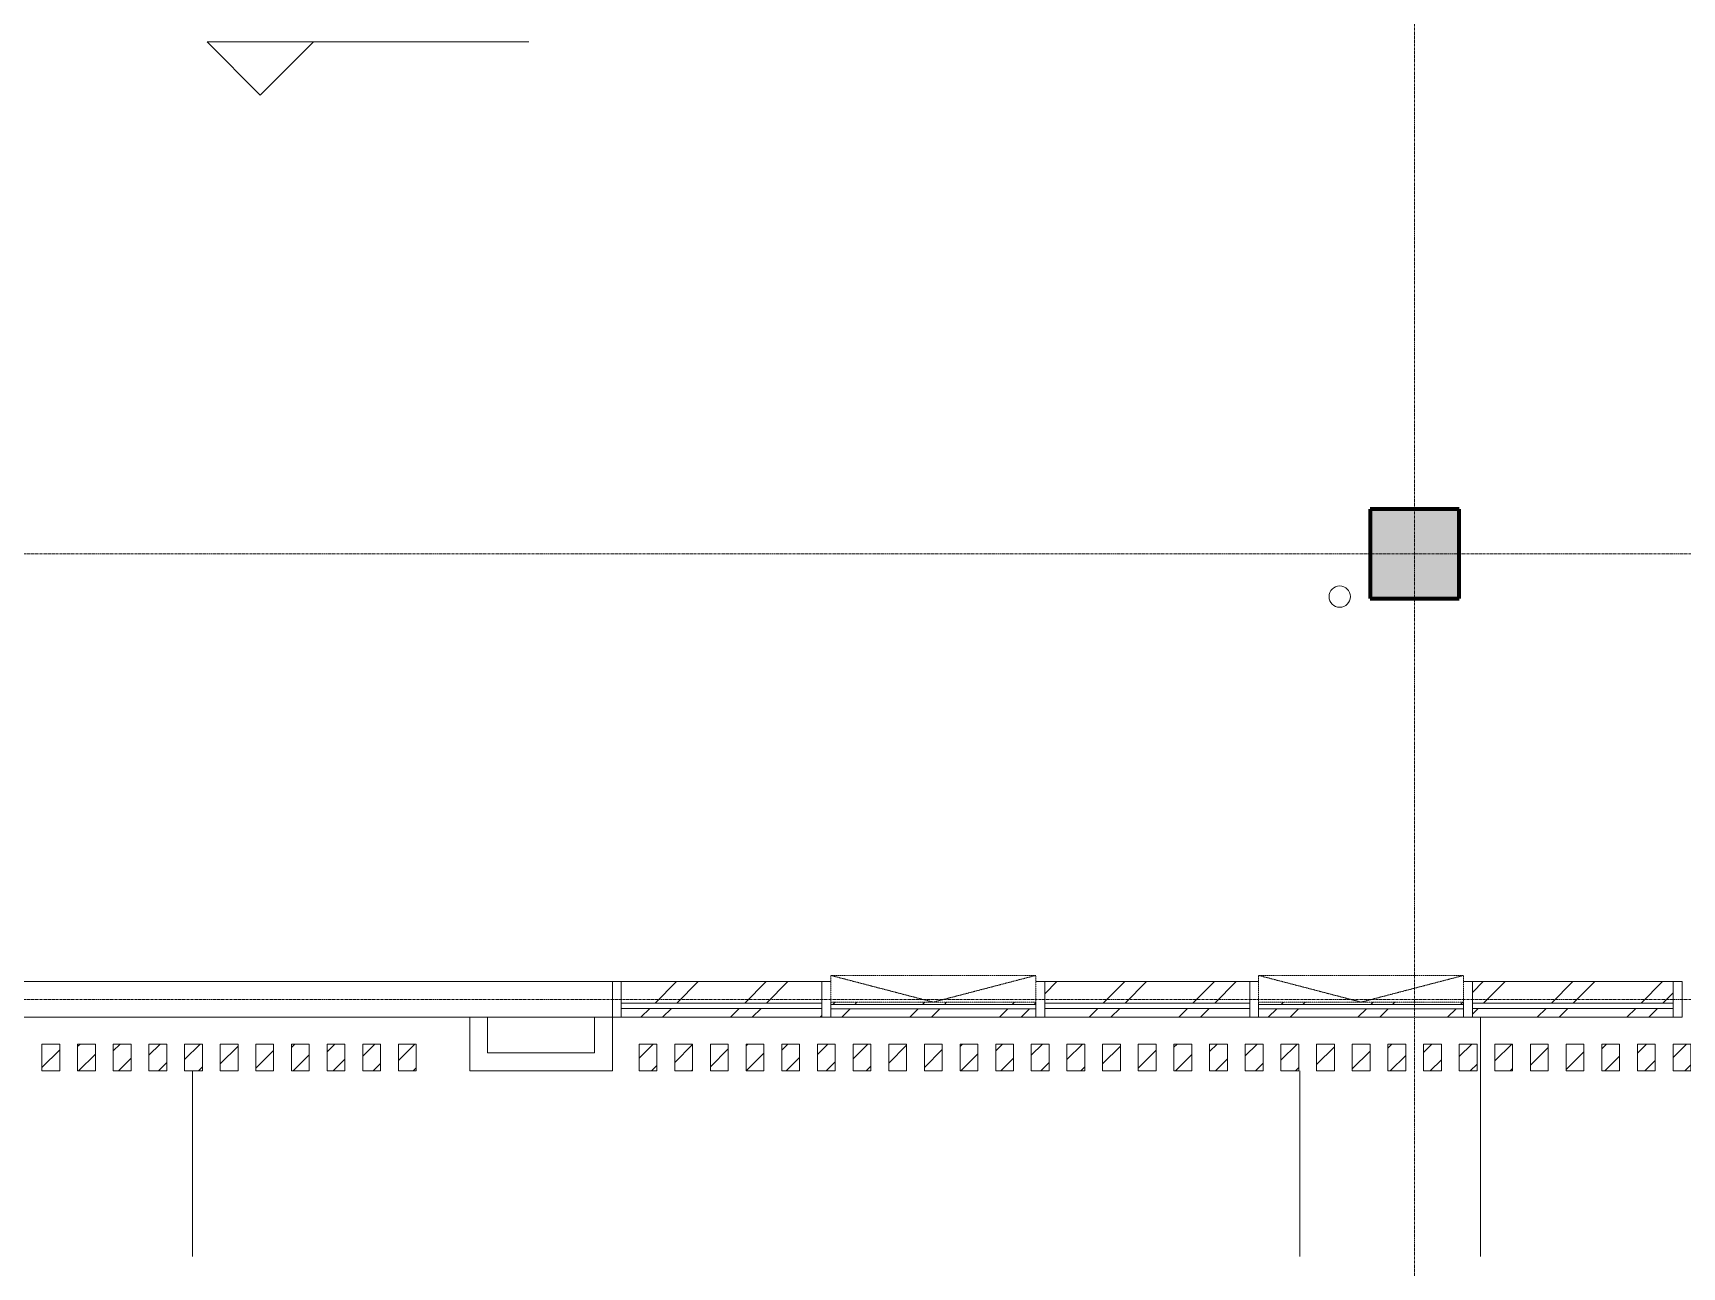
# Model space of a CAD drawing. Header units: millimetres. Extents: x 168964 to 234689, y -27981 to 8299.
# Drawn here: x 209431 to 218681, y -21401 to -14478 of the extents above; entities that cross this region are included whole.
import ezdxf

# ---------------------------------------------------------------- set-up
doc = ezdxf.new("R2010")
doc.units = ezdxf.units.MM
doc.linetypes.add('TJ Dash', pattern=[1.6, 1, -0.6])
doc.linetypes.add('轴网线', pattern=[22.24, 12.7, -3.18, 3.18, -3.18])
for name, color, linetype, lineweight in [('A-DETL-____-OTLN', 7, 'Continuous', 5), ('A-DETL-GENF-OTLN', 7, 'Continuous', 5), ('A-GLAZ-CURT-MCUT', 7, 'Continuous', 5), ('A-GLAZ-CWMG-MCUT', 7, 'Continuous', 13), ('A-GLAZ-CWMG-OTLN', 7, 'Continuous', 5), ('A-WALL-____-IDEN', 7, 'Continuous', 5), ('A-WALL-____-MCUT', 7, 'Continuous', 13), ('A-WALL-____-OTLN', 7, 'Continuous', 13), ('G-____-____-DIMS', 7, 'Continuous', 5), ('Q-SPCQ-____-OTLN', 7, 'Continuous', 5), ('S-GRID-____-OTLN', 7, 'Continuous', 5)]:
    doc.layers.add(name, color=color, linetype=linetype, lineweight=lineweight)
doc.layers.add('A-FLOR-____-OTLN', color=7, linetype='Continuous', lineweight=13, true_color=0x007f00)
doc.layers.add('A-GLAZ-____-OTLN', color=7, linetype='Continuous', lineweight=13, true_color=0x00007f)
pattern_1 = [(45, (0, 0), (-251.4472, 251.4472), []), (45, (0, 381), (-251.4472, 251.4472), [])]

# ---------------------------------------------------------------- blocks, each defined once
blk = doc.blocks.new('矩形竖梃 - 100_100mm 木色铝方通-1811006-ELV_3F')
at = {"layer": 'A-GLAZ-CWMG-OTLN', "true_color": 0x515151}
h = blk.add_hatch(dxfattribs=at)
h.set_pattern_fill('FP_3', color=251, style=0, pattern_type=2)
h.set_pattern_definition([(135, (177050.01, 20300), (-70.71068, -70.71068), [])])
h.paths.add_polyline_path([(-50, 0), (-50, 150), (50, 150), (50, 0)], flags=0)
at = {"layer": 'A-GLAZ-CWMG-MCUT', "color": 251, "lineweight": 5, "true_color": 0x515151}
for p, q in [((-50, 150), (50, 150)), ((-50, 0), (-50, 150)), ((50, 150), (50, 0)), ((50, 0), (-50, 0))]:
    blk.add_line(p, q, dxfattribs=at)
blk = doc.blocks.new('矩形竖梃 - 100_100mm 木色铝方通-V1-ELV_3F')
at = {"layer": 'A-GLAZ-CWMG-OTLN', "true_color": 0x515151}
h = blk.add_hatch(dxfattribs=at)
h.set_pattern_fill('FP_4', color=251, style=0, pattern_type=2)
h.set_pattern_definition([(135, (176850.01, 20300), (-70.71068, -70.71068), [])])
h.paths.add_polyline_path([(-50, 0), (-50, 150), (50, 150), (50, 0)], flags=0)
at = {"layer": 'A-GLAZ-CWMG-MCUT', "color": 251, "lineweight": 5, "true_color": 0x515151}
for p, q in [((-50, 150), (50, 150)), ((-50, 0), (-50, 150)), ((50, 150), (50, 0)), ((50, 0), (-50, 0))]:
    blk.add_line(p, q, dxfattribs=at)
blk = doc.blocks.new('矩形竖梃 - 100_100mm 木色铝方通-V2-ELV_3F')
at = {"layer": 'A-GLAZ-CWMG-OTLN', "true_color": 0x515151}
h = blk.add_hatch(dxfattribs=at)
h.set_pattern_fill('FP_5', color=251, style=0, pattern_type=2)
h.set_pattern_definition([(135, (176650.01, 20300), (-70.71068, -70.71068), [])])
h.paths.add_polyline_path([(-50, 0), (-50, 150), (50, 150), (50, 0)], flags=0)
at = {"layer": 'A-GLAZ-CWMG-MCUT', "color": 251, "lineweight": 5, "true_color": 0x515151}
for p, q in [((-50, 150), (50, 150)), ((-50, 0), (-50, 150)), ((50, 150), (50, 0)), ((50, 0), (-50, 0))]:
    blk.add_line(p, q, dxfattribs=at)
blk = doc.blocks.new('矩形竖梃 - 100_100mm 木色铝方通-V3-ELV_3F')
at = {"layer": 'A-GLAZ-CWMG-OTLN', "true_color": 0x515151}
h = blk.add_hatch(dxfattribs=at)
h.set_pattern_fill('FP_6', color=251, style=0, pattern_type=2)
h.set_pattern_definition([(135, (176450.01, 20300), (-70.71068, -70.71068), [])])
h.paths.add_polyline_path([(-50, 0), (-50, 150), (50, 150), (50, 0)], flags=0)
at = {"layer": 'A-GLAZ-CWMG-MCUT', "color": 251, "lineweight": 5, "true_color": 0x515151}
for p, q in [((-50, 150), (50, 150)), ((-50, 0), (-50, 150)), ((50, 150), (50, 0)), ((50, 0), (-50, 0))]:
    blk.add_line(p, q, dxfattribs=at)
blk = doc.blocks.new('矩形竖梃 - 100_100mm 木色铝方通-V4-ELV_3F')
at = {"layer": 'A-GLAZ-CWMG-OTLN', "true_color": 0x515151}
h = blk.add_hatch(dxfattribs=at)
h.set_pattern_fill('FP_7', color=251, style=0, pattern_type=2)
h.set_pattern_definition([(135, (176250.01, 20300), (-70.71068, -70.71068), [])])
h.paths.add_polyline_path([(-50, 0), (-50, 150), (50, 150), (50, 0)], flags=0)
at = {"layer": 'A-GLAZ-CWMG-MCUT', "color": 251, "lineweight": 5, "true_color": 0x515151}
for p, q in [((-50, 150), (50, 150)), ((-50, 0), (-50, 150)), ((50, 150), (50, 0)), ((50, 0), (-50, 0))]:
    blk.add_line(p, q, dxfattribs=at)
blk = doc.blocks.new('矩形竖梃 - 100_100mm 木色铝方通-V5-ELV_3F')
at = {"layer": 'A-GLAZ-CWMG-OTLN', "true_color": 0x515151}
h = blk.add_hatch(dxfattribs=at)
h.set_pattern_fill('FP_8', color=251, style=0, pattern_type=2)
h.set_pattern_definition([(135, (176050.01, 20300), (-70.71068, -70.71068), [])])
h.paths.add_polyline_path([(-50, 0), (-50, 150), (50, 150), (50, 0)], flags=0)
at = {"layer": 'A-GLAZ-CWMG-MCUT', "color": 251, "lineweight": 5, "true_color": 0x515151}
for p, q in [((-50, 150), (50, 150)), ((-50, 0), (-50, 150)), ((50, 150), (50, 0)), ((50, 0), (-50, 0))]:
    blk.add_line(p, q, dxfattribs=at)
blk = doc.blocks.new('矩形竖梃 - 100_100mm 木色铝方通-V6-ELV_3F')
at = {"layer": 'A-GLAZ-CWMG-OTLN', "true_color": 0x515151}
h = blk.add_hatch(dxfattribs=at)
h.set_pattern_fill('FP_9', color=251, style=0, pattern_type=2)
h.set_pattern_definition([(135, (175850.01, 20300), (-70.71068, -70.71068), [])])
h.paths.add_polyline_path([(-50, 0), (-50, 150), (50, 150), (50, 0)], flags=0)
at = {"layer": 'A-GLAZ-CWMG-MCUT', "color": 251, "lineweight": 5, "true_color": 0x515151}
for p, q in [((-50, 150), (50, 150)), ((-50, 0), (-50, 150)), ((50, 150), (50, 0)), ((50, 0), (-50, 0))]:
    blk.add_line(p, q, dxfattribs=at)
blk = doc.blocks.new('矩形竖梃 - 100_100mm 木色铝方通-V7-ELV_3F')
at = {"layer": 'A-GLAZ-CWMG-OTLN', "true_color": 0x515151}
h = blk.add_hatch(dxfattribs=at)
h.set_pattern_fill('FP_10', color=251, style=0, pattern_type=2)
h.set_pattern_definition([(135, (175650.01, 20300), (-70.71068, -70.71068), [])])
h.paths.add_polyline_path([(-50, 0), (-50, 150), (50, 150), (50, 0)], flags=0)
at = {"layer": 'A-GLAZ-CWMG-MCUT', "color": 251, "lineweight": 5, "true_color": 0x515151}
for p, q in [((-50, 150), (50, 150)), ((-50, 0), (-50, 150)), ((50, 150), (50, 0)), ((50, 0), (-50, 0))]:
    blk.add_line(p, q, dxfattribs=at)
blk = doc.blocks.new('矩形竖梃 - 100_100mm 木色铝方通-V8-ELV_3F')
at = {"layer": 'A-GLAZ-CWMG-OTLN', "true_color": 0x515151}
h = blk.add_hatch(dxfattribs=at)
h.set_pattern_fill('FP_11', color=251, style=0, pattern_type=2)
h.set_pattern_definition([(135, (175450.01, 20300), (-70.71068, -70.71068), [])])
h.paths.add_polyline_path([(-50, 0), (-50, 150), (50, 150), (50, 0)], flags=0)
at = {"layer": 'A-GLAZ-CWMG-MCUT', "color": 251, "lineweight": 5, "true_color": 0x515151}
for p, q in [((-50, 150), (50, 150)), ((-50, 0), (-50, 150)), ((50, 150), (50, 0)), ((50, 0), (-50, 0))]:
    blk.add_line(p, q, dxfattribs=at)
blk = doc.blocks.new('矩形竖梃 - 100_100mm 木色铝方通-V9-ELV_3F')
at = {"layer": 'A-GLAZ-CWMG-OTLN', "true_color": 0x515151}
h = blk.add_hatch(dxfattribs=at)
h.set_pattern_fill('FP_12', color=251, style=0, pattern_type=2)
h.set_pattern_definition([(135, (175250.01, 20300), (-70.71068, -70.71068), [])])
h.paths.add_polyline_path([(-50, 0), (-50, 150), (50, 150), (50, 0)], flags=0)
at = {"layer": 'A-GLAZ-CWMG-MCUT', "color": 251, "lineweight": 5, "true_color": 0x515151}
for p, q in [((-50, 150), (50, 150)), ((-50, 0), (-50, 150)), ((50, 150), (50, 0)), ((50, 0), (-50, 0))]:
    blk.add_line(p, q, dxfattribs=at)
blk = doc.blocks.new('矩形竖梃 - 100_100mm 木色铝方通-V10-ELV_3F')
at = {"layer": 'A-GLAZ-CWMG-OTLN', "true_color": 0x515151}
h = blk.add_hatch(dxfattribs=at)
h.set_pattern_fill('FP_13', color=251, style=0, pattern_type=2)
h.set_pattern_definition([(135, (175050.01, 20300), (-70.71068, -70.71068), [])])
h.paths.add_polyline_path([(-50, 0), (-50, 150), (50, 150), (50, 0)], flags=0)
at = {"layer": 'A-GLAZ-CWMG-MCUT', "color": 251, "lineweight": 5, "true_color": 0x515151}
for p, q in [((-50, 150), (50, 150)), ((-50, 0), (-50, 150)), ((50, 150), (50, 0)), ((50, 0), (-50, 0))]:
    blk.add_line(p, q, dxfattribs=at)
blk = doc.blocks.new('矩形竖梃 - 100_100mm 木色铝方通-V20-ELV_3F')
at = {"layer": 'A-GLAZ-CWMG-OTLN', "true_color": 0x515151}
h = blk.add_hatch(dxfattribs=at)
h.set_pattern_fill('FP_24', color=251, style=0, pattern_type=2)
h.set_pattern_definition([(135, (184200.01, 20300), (-70.71068, -70.71068), [])])
h.paths.add_polyline_path([(-50, 0), (-50, 150), (50, 150), (50, 0)], flags=0)
at = {"layer": 'A-GLAZ-CWMG-MCUT', "color": 251, "lineweight": 5, "true_color": 0x515151}
for p, q in [((-50, 150), (50, 150)), ((-50, 0), (-50, 150)), ((50, 150), (50, 0)), ((50, 0), (-50, 0))]:
    blk.add_line(p, q, dxfattribs=at)
blk = doc.blocks.new('矩形竖梃 - 100_100mm 木色铝方通-V21-ELV_3F')
at = {"layer": 'A-GLAZ-CWMG-OTLN', "true_color": 0x515151}
h = blk.add_hatch(dxfattribs=at)
h.set_pattern_fill('FP_25', color=251, style=0, pattern_type=2)
h.set_pattern_definition([(135, (184000.01, 20300), (-70.71068, -70.71068), [])])
h.paths.add_polyline_path([(-50, 0), (-50, 150), (50, 150), (50, 0)], flags=0)
at = {"layer": 'A-GLAZ-CWMG-MCUT', "color": 251, "lineweight": 5, "true_color": 0x515151}
for p, q in [((-50, 150), (50, 150)), ((-50, 0), (-50, 150)), ((50, 150), (50, 0)), ((50, 0), (-50, 0))]:
    blk.add_line(p, q, dxfattribs=at)
blk = doc.blocks.new('矩形竖梃 - 100_100mm 木色铝方通-V22-ELV_3F')
at = {"layer": 'A-GLAZ-CWMG-OTLN', "true_color": 0x515151}
h = blk.add_hatch(dxfattribs=at)
h.set_pattern_fill('FP_26', color=251, style=0, pattern_type=2)
h.set_pattern_definition([(135, (183800.01, 20300), (-70.71068, -70.71068), [])])
h.paths.add_polyline_path([(-50, 0), (-50, 150), (50, 150), (50, 0)], flags=0)
at = {"layer": 'A-GLAZ-CWMG-MCUT', "color": 251, "lineweight": 5, "true_color": 0x515151}
for p, q in [((-50, 150), (50, 150)), ((-50, 0), (-50, 150)), ((50, 150), (50, 0)), ((50, 0), (-50, 0))]:
    blk.add_line(p, q, dxfattribs=at)
blk = doc.blocks.new('矩形竖梃 - 100_100mm 木色铝方通-V23-ELV_3F')
at = {"layer": 'A-GLAZ-CWMG-OTLN', "true_color": 0x515151}
h = blk.add_hatch(dxfattribs=at)
h.set_pattern_fill('FP_27', color=251, style=0, pattern_type=2)
h.set_pattern_definition([(135, (183600.01, 20300), (-70.71068, -70.71068), [])])
h.paths.add_polyline_path([(-50, 0), (-50, 150), (50, 150), (50, 0)], flags=0)
at = {"layer": 'A-GLAZ-CWMG-MCUT', "color": 251, "lineweight": 5, "true_color": 0x515151}
for p, q in [((-50, 150), (50, 150)), ((-50, 0), (-50, 150)), ((50, 150), (50, 0)), ((50, 0), (-50, 0))]:
    blk.add_line(p, q, dxfattribs=at)
blk = doc.blocks.new('矩形竖梃 - 100_100mm 木色铝方通-V24-ELV_3F')
at = {"layer": 'A-GLAZ-CWMG-OTLN', "true_color": 0x515151}
h = blk.add_hatch(dxfattribs=at)
h.set_pattern_fill('FP_28', color=251, style=0, pattern_type=2)
h.set_pattern_definition([(135, (183400.01, 20300), (-70.71068, -70.71068), [])])
h.paths.add_polyline_path([(-50, 0), (-50, 150), (50, 150), (50, 0)], flags=0)
at = {"layer": 'A-GLAZ-CWMG-MCUT', "color": 251, "lineweight": 5, "true_color": 0x515151}
for p, q in [((-50, 150), (50, 150)), ((-50, 0), (-50, 150)), ((50, 150), (50, 0)), ((50, 0), (-50, 0))]:
    blk.add_line(p, q, dxfattribs=at)
blk = doc.blocks.new('矩形竖梃 - 100_100mm 木色铝方通-V25-ELV_3F')
at = {"layer": 'A-GLAZ-CWMG-OTLN', "true_color": 0x515151}
h = blk.add_hatch(dxfattribs=at)
h.set_pattern_fill('FP_29', color=251, style=0, pattern_type=2)
h.set_pattern_definition([(135, (183200.01, 20300), (-70.71068, -70.71068), [])])
h.paths.add_polyline_path([(-50, 0), (-50, 150), (50, 150), (50, 0)], flags=0)
at = {"layer": 'A-GLAZ-CWMG-MCUT', "color": 251, "lineweight": 5, "true_color": 0x515151}
for p, q in [((-50, 150), (50, 150)), ((-50, 0), (-50, 150)), ((50, 150), (50, 0)), ((50, 0), (-50, 0))]:
    blk.add_line(p, q, dxfattribs=at)
blk = doc.blocks.new('矩形竖梃 - 100_100mm 木色铝方通-V26-ELV_3F')
at = {"layer": 'A-GLAZ-CWMG-OTLN', "true_color": 0x515151}
h = blk.add_hatch(dxfattribs=at)
h.set_pattern_fill('FP_30', color=251, style=0, pattern_type=2)
h.set_pattern_definition([(135, (183000.01, 20300), (-70.71068, -70.71068), [])])
h.paths.add_polyline_path([(-50, 0), (-50, 150), (50, 150), (50, 0)], flags=0)
at = {"layer": 'A-GLAZ-CWMG-MCUT', "color": 251, "lineweight": 5, "true_color": 0x515151}
for p, q in [((-50, 150), (50, 150)), ((-50, 0), (-50, 150)), ((50, 150), (50, 0)), ((50, 0), (-50, 0))]:
    blk.add_line(p, q, dxfattribs=at)
blk = doc.blocks.new('矩形竖梃 - 100_100mm 木色铝方通-V27-ELV_3F')
at = {"layer": 'A-GLAZ-CWMG-OTLN', "true_color": 0x515151}
h = blk.add_hatch(dxfattribs=at)
h.set_pattern_fill('FP_31', color=251, style=0, pattern_type=2)
h.set_pattern_definition([(135, (182800.01, 20300), (-70.71068, -70.71068), [])])
h.paths.add_polyline_path([(-50, 0), (-50, 150), (50, 150), (50, 0)], flags=0)
at = {"layer": 'A-GLAZ-CWMG-MCUT', "color": 251, "lineweight": 5, "true_color": 0x515151}
for p, q in [((-50, 150), (50, 150)), ((-50, 0), (-50, 150)), ((50, 150), (50, 0)), ((50, 0), (-50, 0))]:
    blk.add_line(p, q, dxfattribs=at)
blk = doc.blocks.new('矩形竖梃 - 100_100mm 木色铝方通-V28-ELV_3F')
at = {"layer": 'A-GLAZ-CWMG-OTLN', "true_color": 0x515151}
h = blk.add_hatch(dxfattribs=at)
h.set_pattern_fill('FP_32', color=251, style=0, pattern_type=2)
h.set_pattern_definition([(135, (182600.01, 20300), (-70.71068, -70.71068), [])])
h.paths.add_polyline_path([(-50, 0), (-50, 150), (50, 150), (50, 0)], flags=0)
at = {"layer": 'A-GLAZ-CWMG-MCUT', "color": 251, "lineweight": 5, "true_color": 0x515151}
for p, q in [((-50, 150), (50, 150)), ((-50, 0), (-50, 150)), ((50, 150), (50, 0)), ((50, 0), (-50, 0))]:
    blk.add_line(p, q, dxfattribs=at)
blk = doc.blocks.new('矩形竖梃 - 100_100mm 木色铝方通-V29-ELV_3F')
at = {"layer": 'A-GLAZ-CWMG-OTLN', "true_color": 0x515151}
h = blk.add_hatch(dxfattribs=at)
h.set_pattern_fill('FP_33', color=251, style=0, pattern_type=2)
h.set_pattern_definition([(135, (182400.01, 20300), (-70.71068, -70.71068), [])])
h.paths.add_polyline_path([(-50, 0), (-50, 150), (50, 150), (50, 0)], flags=0)
at = {"layer": 'A-GLAZ-CWMG-MCUT', "color": 251, "lineweight": 5, "true_color": 0x515151}
for p, q in [((-50, 150), (50, 150)), ((-50, 0), (-50, 150)), ((50, 150), (50, 0)), ((50, 0), (-50, 0))]:
    blk.add_line(p, q, dxfattribs=at)
blk = doc.blocks.new('矩形竖梃 - 100_100mm 木色铝方通-V30-ELV_3F')
at = {"layer": 'A-GLAZ-CWMG-OTLN', "true_color": 0x515151}
h = blk.add_hatch(dxfattribs=at)
h.set_pattern_fill('FP_34', color=251, style=0, pattern_type=2)
h.set_pattern_definition([(135, (182200.01, 20300), (-70.71068, -70.71068), [])])
h.paths.add_polyline_path([(-50, 0), (-50, 150), (50, 150), (50, 0)], flags=0)
at = {"layer": 'A-GLAZ-CWMG-MCUT', "color": 251, "lineweight": 5, "true_color": 0x515151}
for p, q in [((-50, 150), (50, 150)), ((-50, 0), (-50, 150)), ((50, 150), (50, 0)), ((50, 0), (-50, 0))]:
    blk.add_line(p, q, dxfattribs=at)
blk = doc.blocks.new('矩形竖梃 - 100_100mm 木色铝方通-V31-ELV_3F')
at = {"layer": 'A-GLAZ-CWMG-OTLN', "true_color": 0x515151}
h = blk.add_hatch(dxfattribs=at)
h.set_pattern_fill('FP_35', color=251, style=0, pattern_type=2)
h.set_pattern_definition([(135, (182000.01, 20300), (-70.71068, -70.71068), [])])
h.paths.add_polyline_path([(-50, 0), (-50, 150), (50, 150), (50, 0)], flags=0)
at = {"layer": 'A-GLAZ-CWMG-MCUT', "color": 251, "lineweight": 5, "true_color": 0x515151}
for p, q in [((-50, 150), (50, 150)), ((-50, 0), (-50, 150)), ((50, 150), (50, 0)), ((50, 0), (-50, 0))]:
    blk.add_line(p, q, dxfattribs=at)
blk = doc.blocks.new('矩形竖梃 - 100_100mm 木色铝方通-V32-ELV_3F')
at = {"layer": 'A-GLAZ-CWMG-OTLN', "true_color": 0x515151}
h = blk.add_hatch(dxfattribs=at)
h.set_pattern_fill('FP_36', color=251, style=0, pattern_type=2)
h.set_pattern_definition([(135, (181800.01, 20300), (-70.71068, -70.71068), [])])
h.paths.add_polyline_path([(-50, 0), (-50, 150), (50, 150), (50, 0)], flags=0)
at = {"layer": 'A-GLAZ-CWMG-MCUT', "color": 251, "lineweight": 5, "true_color": 0x515151}
for p, q in [((-50, 150), (50, 150)), ((-50, 0), (-50, 150)), ((50, 150), (50, 0)), ((50, 0), (-50, 0))]:
    blk.add_line(p, q, dxfattribs=at)
blk = doc.blocks.new('矩形竖梃 - 100_100mm 木色铝方通-V33-ELV_3F')
at = {"layer": 'A-GLAZ-CWMG-OTLN', "true_color": 0x515151}
h = blk.add_hatch(dxfattribs=at)
h.set_pattern_fill('FP_37', color=251, style=0, pattern_type=2)
h.set_pattern_definition([(135, (181600.01, 20300), (-70.71068, -70.71068), [])])
h.paths.add_polyline_path([(-50, 0), (-50, 150), (50, 150), (50, 0)], flags=0)
at = {"layer": 'A-GLAZ-CWMG-MCUT', "color": 251, "lineweight": 5, "true_color": 0x515151}
for p, q in [((-50, 150), (50, 150)), ((-50, 0), (-50, 150)), ((50, 150), (50, 0)), ((50, 0), (-50, 0))]:
    blk.add_line(p, q, dxfattribs=at)
blk = doc.blocks.new('矩形竖梃 - 100_100mm 木色铝方通-V34-ELV_3F')
at = {"layer": 'A-GLAZ-CWMG-OTLN', "true_color": 0x515151}
h = blk.add_hatch(dxfattribs=at)
h.set_pattern_fill('FP_38', color=251, style=0, pattern_type=2)
h.set_pattern_definition([(135, (181400.01, 20300), (-70.71068, -70.71068), [])])
h.paths.add_polyline_path([(-50, 0), (-50, 150), (50, 150), (50, 0)], flags=0)
at = {"layer": 'A-GLAZ-CWMG-MCUT', "color": 251, "lineweight": 5, "true_color": 0x515151}
for p, q in [((-50, 150), (50, 150)), ((-50, 0), (-50, 150)), ((50, 150), (50, 0)), ((50, 0), (-50, 0))]:
    blk.add_line(p, q, dxfattribs=at)
blk = doc.blocks.new('矩形竖梃 - 100_100mm 木色铝方通-V35-ELV_3F')
at = {"layer": 'A-GLAZ-CWMG-OTLN', "true_color": 0x515151}
h = blk.add_hatch(dxfattribs=at)
h.set_pattern_fill('FP_39', color=251, style=0, pattern_type=2)
h.set_pattern_definition([(135, (181200.01, 20300), (-70.71068, -70.71068), [])])
h.paths.add_polyline_path([(-50, 0), (-50, 150), (50, 150), (50, 0)], flags=0)
at = {"layer": 'A-GLAZ-CWMG-MCUT', "color": 251, "lineweight": 5, "true_color": 0x515151}
for p, q in [((-50, 150), (50, 150)), ((-50, 0), (-50, 150)), ((50, 150), (50, 0)), ((50, 0), (-50, 0))]:
    blk.add_line(p, q, dxfattribs=at)
blk = doc.blocks.new('矩形竖梃 - 100_100mm 木色铝方通-V36-ELV_3F')
at = {"layer": 'A-GLAZ-CWMG-OTLN', "true_color": 0x515151}
h = blk.add_hatch(dxfattribs=at)
h.set_pattern_fill('FP_40', color=251, style=0, pattern_type=2)
h.set_pattern_definition([(135, (181000.01, 20300), (-70.71068, -70.71068), [])])
h.paths.add_polyline_path([(-50, 0), (-50, 150), (50, 150), (50, 0)], flags=0)
at = {"layer": 'A-GLAZ-CWMG-MCUT', "color": 251, "lineweight": 5, "true_color": 0x515151}
for p, q in [((-50, 150), (50, 150)), ((-50, 0), (-50, 150)), ((50, 150), (50, 0)), ((50, 0), (-50, 0))]:
    blk.add_line(p, q, dxfattribs=at)
blk = doc.blocks.new('矩形竖梃 - 100_100mm 木色铝方通-V37-ELV_3F')
at = {"layer": 'A-GLAZ-CWMG-OTLN', "true_color": 0x515151}
h = blk.add_hatch(dxfattribs=at)
h.set_pattern_fill('FP_41', color=251, style=0, pattern_type=2)
h.set_pattern_definition([(135, (180800.01, 20300), (-70.71068, -70.71068), [])])
h.paths.add_polyline_path([(-50, 0), (-50, 150), (50, 150), (50, 0)], flags=0)
at = {"layer": 'A-GLAZ-CWMG-MCUT', "color": 251, "lineweight": 5, "true_color": 0x515151}
for p, q in [((-50, 150), (50, 150)), ((-50, 0), (-50, 150)), ((50, 150), (50, 0)), ((50, 0), (-50, 0))]:
    blk.add_line(p, q, dxfattribs=at)
blk = doc.blocks.new('矩形竖梃 - 100_100mm 木色铝方通-V38-ELV_3F')
at = {"layer": 'A-GLAZ-CWMG-OTLN', "true_color": 0x515151}
h = blk.add_hatch(dxfattribs=at)
h.set_pattern_fill('FP_42', color=251, style=0, pattern_type=2)
h.set_pattern_definition([(135, (180600.01, 20300), (-70.71068, -70.71068), [])])
h.paths.add_polyline_path([(-50, 0), (-50, 150), (50, 150), (50, 0)], flags=0)
at = {"layer": 'A-GLAZ-CWMG-MCUT', "color": 251, "lineweight": 5, "true_color": 0x515151}
for p, q in [((-50, 150), (50, 150)), ((-50, 0), (-50, 150)), ((50, 150), (50, 0)), ((50, 0), (-50, 0))]:
    blk.add_line(p, q, dxfattribs=at)
blk = doc.blocks.new('矩形竖梃 - 100_100mm 木色铝方通-V39-ELV_3F')
at = {"layer": 'A-GLAZ-CWMG-OTLN', "true_color": 0x515151}
h = blk.add_hatch(dxfattribs=at)
h.set_pattern_fill('FP_43', color=251, style=0, pattern_type=2)
h.set_pattern_definition([(135, (180400.01, 20300), (-70.71068, -70.71068), [])])
h.paths.add_polyline_path([(-50, 0), (-50, 150), (50, 150), (50, 0)], flags=0)
at = {"layer": 'A-GLAZ-CWMG-MCUT', "color": 251, "lineweight": 5, "true_color": 0x515151}
for p, q in [((-50, 150), (50, 150)), ((-50, 0), (-50, 150)), ((50, 150), (50, 0)), ((50, 0), (-50, 0))]:
    blk.add_line(p, q, dxfattribs=at)
blk = doc.blocks.new('矩形竖梃 - 100_100mm 木色铝方通-V40-ELV_3F')
at = {"layer": 'A-GLAZ-CWMG-OTLN', "true_color": 0x515151}
h = blk.add_hatch(dxfattribs=at)
h.set_pattern_fill('FP_44', color=251, style=0, pattern_type=2)
h.set_pattern_definition([(135, (180200.01, 20300), (-70.71068, -70.71068), [])])
h.paths.add_polyline_path([(-50, 0), (-50, 150), (50, 150), (50, 0)], flags=0)
at = {"layer": 'A-GLAZ-CWMG-MCUT', "color": 251, "lineweight": 5, "true_color": 0x515151}
for p, q in [((-50, 150), (50, 150)), ((-50, 0), (-50, 150)), ((50, 150), (50, 0)), ((50, 0), (-50, 0))]:
    blk.add_line(p, q, dxfattribs=at)
blk = doc.blocks.new('矩形竖梃 - 100_100mm 木色铝方通-V41-ELV_3F')
at = {"layer": 'A-GLAZ-CWMG-OTLN', "true_color": 0x515151}
h = blk.add_hatch(dxfattribs=at)
h.set_pattern_fill('FP_45', color=251, style=0, pattern_type=2)
h.set_pattern_definition([(135, (180000.01, 20300), (-70.71068, -70.71068), [])])
h.paths.add_polyline_path([(-50, 0), (-50, 150), (50, 150), (50, 0)], flags=0)
at = {"layer": 'A-GLAZ-CWMG-MCUT', "color": 251, "lineweight": 5, "true_color": 0x515151}
for p, q in [((-50, 150), (50, 150)), ((-50, 0), (-50, 150)), ((50, 150), (50, 0)), ((50, 0), (-50, 0))]:
    blk.add_line(p, q, dxfattribs=at)
blk = doc.blocks.new('矩形竖梃 - 100_100mm 木色铝方通-V42-ELV_3F')
at = {"layer": 'A-GLAZ-CWMG-OTLN', "true_color": 0x515151}
h = blk.add_hatch(dxfattribs=at)
h.set_pattern_fill('FP_46', color=251, style=0, pattern_type=2)
h.set_pattern_definition([(135, (179800.01, 20300), (-70.71068, -70.71068), [])])
h.paths.add_polyline_path([(-50, 0), (-50, 150), (50, 150), (50, 0)], flags=0)
at = {"layer": 'A-GLAZ-CWMG-MCUT', "color": 251, "lineweight": 5, "true_color": 0x515151}
for p, q in [((-50, 150), (50, 150)), ((-50, 0), (-50, 150)), ((50, 150), (50, 0)), ((50, 0), (-50, 0))]:
    blk.add_line(p, q, dxfattribs=at)
blk = doc.blocks.new('矩形竖梃 - 100_100mm 木色铝方通-V43-ELV_3F')
at = {"layer": 'A-GLAZ-CWMG-OTLN', "true_color": 0x515151}
h = blk.add_hatch(dxfattribs=at)
h.set_pattern_fill('FP_47', color=251, style=0, pattern_type=2)
h.set_pattern_definition([(135, (179600.01, 20300), (-70.71068, -70.71068), [])])
h.paths.add_polyline_path([(-50, 0), (-50, 150), (50, 150), (50, 0)], flags=0)
at = {"layer": 'A-GLAZ-CWMG-MCUT', "color": 251, "lineweight": 5, "true_color": 0x515151}
for p, q in [((-50, 150), (50, 150)), ((-50, 0), (-50, 150)), ((50, 150), (50, 0)), ((50, 0), (-50, 0))]:
    blk.add_line(p, q, dxfattribs=at)
blk = doc.blocks.new('矩形竖梃 - 100_100mm 木色铝方通-V44-ELV_3F')
at = {"layer": 'A-GLAZ-CWMG-OTLN', "true_color": 0x515151}
h = blk.add_hatch(dxfattribs=at)
h.set_pattern_fill('FP_48', color=251, style=0, pattern_type=2)
h.set_pattern_definition([(135, (179400.01, 20300), (-70.71068, -70.71068), [])])
h.paths.add_polyline_path([(-50, 0), (-50, 150), (50, 150), (50, 0)], flags=0)
at = {"layer": 'A-GLAZ-CWMG-MCUT', "color": 251, "lineweight": 5, "true_color": 0x515151}
for p, q in [((-50, 150), (50, 150)), ((-50, 0), (-50, 150)), ((50, 150), (50, 0)), ((50, 0), (-50, 0))]:
    blk.add_line(p, q, dxfattribs=at)
blk = doc.blocks.new('矩形竖梃 - 100_100mm 木色铝方通-V45-ELV_3F')
at = {"layer": 'A-GLAZ-CWMG-OTLN', "true_color": 0x515151}
h = blk.add_hatch(dxfattribs=at)
h.set_pattern_fill('FP_49', color=251, style=0, pattern_type=2)
h.set_pattern_definition([(135, (179200.01, 20300), (-70.71068, -70.71068), [])])
h.paths.add_polyline_path([(-50, 0), (-50, 150), (50, 150), (50, 0)], flags=0)
at = {"layer": 'A-GLAZ-CWMG-MCUT', "color": 251, "lineweight": 5, "true_color": 0x515151}
for p, q in [((-50, 150), (50, 150)), ((-50, 0), (-50, 150)), ((50, 150), (50, 0)), ((50, 0), (-50, 0))]:
    blk.add_line(p, q, dxfattribs=at)
blk = doc.blocks.new('矩形竖梃 - 100_100mm 木色铝方通-V46-ELV_3F')
at = {"layer": 'A-GLAZ-CWMG-OTLN', "true_color": 0x515151}
h = blk.add_hatch(dxfattribs=at)
h.set_pattern_fill('FP_50', color=251, style=0, pattern_type=2)
h.set_pattern_definition([(135, (179000.01, 20300), (-70.71068, -70.71068), [])])
h.paths.add_polyline_path([(-50, 0), (-50, 150), (50, 150), (50, 0)], flags=0)
at = {"layer": 'A-GLAZ-CWMG-MCUT', "color": 251, "lineweight": 5, "true_color": 0x515151}
for p, q in [((-50, 150), (50, 150)), ((-50, 0), (-50, 150)), ((50, 150), (50, 0)), ((50, 0), (-50, 0))]:
    blk.add_line(p, q, dxfattribs=at)
blk = doc.blocks.new('矩形竖梃 - 100_100mm 木色铝方通-V47-ELV_3F')
at = {"layer": 'A-GLAZ-CWMG-OTLN', "true_color": 0x515151}
h = blk.add_hatch(dxfattribs=at)
h.set_pattern_fill('FP_51', color=251, style=0, pattern_type=2)
h.set_pattern_definition([(135, (178800.01, 20300), (-70.71068, -70.71068), [])])
h.paths.add_polyline_path([(-50, 0), (-50, 150), (50, 150), (50, 0)], flags=0)
at = {"layer": 'A-GLAZ-CWMG-MCUT', "color": 251, "lineweight": 5, "true_color": 0x515151}
for p, q in [((-50, 150), (50, 150)), ((-50, 0), (-50, 150)), ((50, 150), (50, 0)), ((50, 0), (-50, 0))]:
    blk.add_line(p, q, dxfattribs=at)
blk = doc.blocks.new('矩形竖梃 - 100_100mm 木色铝方通-V48-ELV_3F')
at = {"layer": 'A-GLAZ-CWMG-OTLN', "true_color": 0x515151}
h = blk.add_hatch(dxfattribs=at)
h.set_pattern_fill('FP_52', color=251, style=0, pattern_type=2)
h.set_pattern_definition([(135, (178600.01, 20300), (-70.71068, -70.71068), [])])
h.paths.add_polyline_path([(-50, 0), (-50, 150), (50, 150), (50, 0)], flags=0)
at = {"layer": 'A-GLAZ-CWMG-MCUT', "color": 251, "lineweight": 5, "true_color": 0x515151}
for p, q in [((-50, 150), (50, 150)), ((-50, 0), (-50, 150)), ((50, 150), (50, 0)), ((50, 0), (-50, 0))]:
    blk.add_line(p, q, dxfattribs=at)
blk = doc.blocks.new('矩形竖梃 - 100_100mm 木色铝方通-V49-ELV_3F')
at = {"layer": 'A-GLAZ-CWMG-OTLN', "true_color": 0x515151}
h = blk.add_hatch(dxfattribs=at)
h.set_pattern_fill('FP_53', color=251, style=0, pattern_type=2)
h.set_pattern_definition([(135, (178400.01, 20300), (-70.71068, -70.71068), [])])
h.paths.add_polyline_path([(-50, 0), (-50, 150), (50, 150), (50, 0)], flags=0)
at = {"layer": 'A-GLAZ-CWMG-MCUT', "color": 251, "lineweight": 5, "true_color": 0x515151}
for p, q in [((-50, 150), (50, 150)), ((-50, 0), (-50, 150)), ((50, 150), (50, 0)), ((50, 0), (-50, 0))]:
    blk.add_line(p, q, dxfattribs=at)
blk = doc.blocks.new('窗嵌板_50-70系列上悬铝窗-zx-内开 - 50 系列-2567979-ELV_3F')
at = {"layer": 'A-GLAZ-____-OTLN', "color": 251, "lineweight": 5, "true_color": 0x515151}
for p, q in [((-575, -72.5), (-575, -47.5)), ((-575, -47.5), (575, -47.5)), ((575, -72.5), (-575, -72.5)), ((575, -47.5), (575, -72.5))]:
    blk.add_line(p, q, dxfattribs=at)
at = {"layer": 'A-GLAZ-____-OTLN', "color": 251, "linetype": 'TJ Dash', "lineweight": 5, "true_color": 0x515151}
for p, q in [((575, -85), (-575, -85)), ((-575, -85), (-575, -235)), ((-575, -235), (0, -85.2)), ((0, -85.2), (575, -235)), ((575, -235), (575, -85)), ((-575, -235), (575, -235))]:
    blk.add_line(p, q, dxfattribs=at)
blk = doc.blocks.new('系统嵌板 - TJ玻璃_30-2182455-ELV_3F')
at = {"layer": 'A-GLAZ-CURT-MCUT', "color": 251, "true_color": 0x515151}
for p, q in [((575, -50), (-575, -50)), ((-575, -50), (-575, -80)), ((-575, -80), (575, -80)), ((575, -80), (575, -50))]:
    blk.add_line(p, q, dxfattribs=at)
blk = doc.blocks.new('系统嵌板 - TJ玻璃_30-2182456-ELV_3F')
at = {"layer": 'A-GLAZ-CURT-MCUT', "color": 251, "true_color": 0x515151}
for p, q in [((562.5, -50), (-562.5, -50)), ((-562.5, -50), (-562.5, -80)), ((-562.5, -80), (562.5, -80)), ((562.5, -80), (562.5, -50))]:
    blk.add_line(p, q, dxfattribs=at)
blk = doc.blocks.new('矩形竖梃 - 50_200mm 长方形-V124-ELV_3F')
at = {"layer": 'A-GLAZ-CWMG-OTLN', "true_color": 0x8b8b8b}
h = blk.add_hatch(dxfattribs=at)
h.set_pattern_fill('FP_127', color=252, style=0, pattern_type=2)
h.set_pattern_definition(pattern_1)
h.paths.add_polyline_path([(181825, -20000), (182975, -20000), (182975, -19952.5), (181825, -19952.5)], flags=0)
h.paths.add_polyline_path([(182975, -19927.5), (182975, -19915), (181825, -19915), (181825, -19927.5)], flags=0)
at = {"layer": 'A-GLAZ-CWMG-OTLN', "color": 251, "true_color": 0x515151}
blk.add_line((181825, -20000), (182975, -20000), dxfattribs=at)
blk = doc.blocks.new('矩形竖梃 - 50_200mm 长方形-V125-ELV_3F')
at = {"layer": 'A-GLAZ-CWMG-OTLN', "true_color": 0x8b8b8b}
h = blk.add_hatch(dxfattribs=at)
h.set_pattern_fill('FP_127', color=252, style=0, pattern_type=2)
h.set_pattern_definition(pattern_1)
h.paths.add_polyline_path([(180625, -20000), (181775, -20000), (181775, -19950), (180625, -19950)], flags=0)
h.paths.add_polyline_path([(180625, -19920), (181775, -19920), (181775, -19800), (180625, -19800), (180625, -19847.2)], flags=0)
at = {"layer": 'A-GLAZ-CWMG-OTLN', "color": 251, "true_color": 0x515151}
for p, q in [((180625, -19800), (181775, -19800)), ((180625, -20000), (181775, -20000))]:
    blk.add_line(p, q, dxfattribs=at)
blk = doc.blocks.new('矩形竖梃 - 50_200mm 长方形-V126-ELV_3F')
at = {"layer": 'A-GLAZ-CWMG-OTLN', "true_color": 0x8b8b8b}
h = blk.add_hatch(dxfattribs=at)
h.set_pattern_fill('FP_127', color=252, style=0, pattern_type=2)
h.set_pattern_definition(pattern_1)
h.paths.add_polyline_path([(180575, -20000), (180575, -19952.5), (179425, -19952.5), (179425, -20000), (180470.5, -20000)], flags=0)
h.paths.add_polyline_path([(180575, -19927.5), (180575, -19915), (179425, -19915), (179425, -19927.5), (180470.5, -19927.5)], flags=0)
at = {"layer": 'A-GLAZ-CWMG-OTLN', "color": 251, "true_color": 0x515151}
blk.add_line((179425, -20000), (180575, -20000), dxfattribs=at)
blk = doc.blocks.new('矩形竖梃 - 50_200mm 长方形-1276677-ELV_3F')
at = {"layer": 'A-GLAZ-CWMG-OTLN', "true_color": 0x8b8b8b}
h = blk.add_hatch(dxfattribs=at)
h.set_pattern_fill('FP_127', color=252, style=0, pattern_type=2)
h.set_pattern_definition(pattern_1)
h.paths.add_polyline_path([(178250, -20000), (179375, -20000), (179375, -19950), (178250, -19950)], flags=0)
h.paths.add_polyline_path([(178250, -19920), (179375, -19920), (179375, -19800), (178250, -19800), (178250, -19847.2)], flags=0)
at = {"layer": 'A-GLAZ-CWMG-OTLN', "color": 251, "true_color": 0x515151}
for p, q in [((178250, -19800), (179375, -19800)), ((178250, -20000), (179375, -20000))]:
    blk.add_line(p, q, dxfattribs=at)
blk = doc.blocks.new('矩形竖梃 - 50_200mm 长方形-2182453-ELV_3F')
at = {"layer": 'A-GLAZ-CWMG-MCUT', "color": 251, "lineweight": 5, "true_color": 0x515151}
for p, q in [((-50, 200), (0, 200)), ((-50, 0), (-50, 200)), ((0, 200), (0, 0)), ((0, 0), (-50, 0))]:
    blk.add_line(p, q, dxfattribs=at)
blk = doc.blocks.new('矩形竖梃 - 50_200mm 长方形-2182452-ELV_3F')
at = {"layer": 'A-GLAZ-CWMG-MCUT', "color": 251, "lineweight": 5, "true_color": 0x515151}
for p, q in [((-25, 200), (25, 200)), ((-25, 0), (-25, 200)), ((25, 0), (-25, 0)), ((25, 85), (25, 72.5)), ((25, 47.5), (25, 0))]:
    blk.add_line(p, q, dxfattribs=at)
blk = doc.blocks.new('矩形竖梃 - 50_200mm 长方形-V127-ELV_3F')
at = {"layer": 'A-GLAZ-CWMG-MCUT', "color": 251, "lineweight": 5, "true_color": 0x515151}
for p, q in [((-25, 200), (25, 200)), ((25, 200), (25, 0)), ((-25, 72.5), (-25, 85)), ((-25, 0), (-25, 47.5)), ((25, 0), (-25, 0))]:
    blk.add_line(p, q, dxfattribs=at)
blk = doc.blocks.new('系统嵌板 - TJ玻璃_30-V152-ELV_3F')
at = {"layer": 'A-GLAZ-CURT-MCUT', "color": 251, "true_color": 0x515151}
for p, q in [((562.5, -50), (-562.5, -50)), ((-562.5, -50), (-562.5, -80)), ((-562.5, -80), (562.5, -80)), ((562.5, -80), (562.5, -50))]:
    blk.add_line(p, q, dxfattribs=at)
blk = doc.blocks.new('矩形竖梃 - 50_200mm 长方形-V153-ELV_3F')
at = {"layer": 'A-GLAZ-CWMG-OTLN', "true_color": 0x8b8b8b}
h = blk.add_hatch(dxfattribs=at)
h.set_pattern_fill('FP_136', color=252, style=0, pattern_type=2)
h.set_pattern_definition(pattern_1)
h.paths.add_polyline_path([(184150, -20000), (184150, -19950), (183025, -19950), (183025, -20000)], flags=0)
h.paths.add_polyline_path([(183025, -19920), (184150, -19920), (184150, -19800), (183025, -19800), (183025, -19847.2)], flags=0)
at = {"layer": 'A-GLAZ-CWMG-OTLN', "color": 251, "true_color": 0x515151}
for p, q in [((183025, -19800), (184150, -19800)), ((183025, -20000), (184150, -20000))]:
    blk.add_line(p, q, dxfattribs=at)
blk = doc.blocks.new('矩形竖梃 - 50_200mm 长方形-2182457-ELV_3F')
at = {"layer": 'A-GLAZ-CWMG-MCUT', "color": 251, "lineweight": 5, "true_color": 0x515151}
for p, q in [((0, 200), (-50, 200)), ((-50, 200), (-50, 0)), ((0, 0), (0, 200)), ((-50, 0), (0, 0))]:
    blk.add_line(p, q, dxfattribs=at)
blk = doc.blocks.new('雨水管 2d - 地漏 R50-1793327-ELV_3F')
at = {"layer": 'Q-SPCQ-____-OTLN', "color": 251, "true_color": 0x515151}
blk.add_circle((0, 0), 60, dxfattribs=at)
blk = doc.blocks.new('高程点 - 相对高程点-103621-ELV_3F')
at = {"layer": 'G-____-____-DIMS', "color": 160, "lineweight": 13, "true_color": 0x4444ff}
for p, q in [((15.062, 2.987), (-2.987, 2.987)), ((0, 0), (-2.987, 2.987)), ((0, 0), (2.987, 2.987))]:
    blk.add_line(p, q, dxfattribs=at)
blk = doc.blocks.new('YXQH_AR_B9-20_rvt-2-ELV_3F')
at = {"layer": 'A-DETL-GENF-OTLN', "true_color": 0xa1a1a1}
h = blk.add_hatch(dxfattribs=at)
h.set_pattern_fill('FP_181', color=253, style=0, pattern_type=2)
h.set_pattern_definition([(7.754, (-466.58, -204.02), (12.15805, 332.8942), [3.353, -1548.768]), (7.754, (776.34, 218.05), (12.15805, 332.8942), [3.353, -1548.768]), (9.74, (363.8, 116.2), (0.0001, 1266.291), [3.353, -588.363]), (9.74, (339.6, 204.2), (0.0001, 1266.291), [3.353, -588.363]), (68.882, (225.66, -61.6), (-140.1373, 1041.8589), [3.353, -1089.337]), (68.882, (129, -106.5), (-140.1373, 1041.8589), [3.353, -1089.337]), (56.297, (-51.2, 131.2), (-734.4827, 622.86), [3.353, -470.742]), (56.297, (137.8, 331.9), (-734.4827, 622.86), [3.353, -470.742]), (137.416, (187.59, 94.08), (-3935.054568, 3543.459496), [73.913, -9804.313]), (8.512, (90.05, 79.41), (3117.572636, 564.982686), [98.632, -5356.38]), (236.294, (133.21, 144.14), (-4467.173774, -6768.804336), [77.802, -13192.636]), (128.267, (122.16, 220.01), (-6131.736673, 7665.37486), [53.462, -17810.517]), (9.74, (48.62, 207.58), (3069.14795, 643.06413), [74.582, -10350.37]), (233.414, (89.018, 261.96), (-20834.0959632, -28103.0884394), [67.74, -56173.655]), (67.8, (40.48, -52.28), (439.74679, 1441.63531), [50.851, -3807.912]), (307.846, (0, 0), (856.01581, -814.9391), [66.124, -2950.443]), (45, (0, 0), (-176.7767, 176.7767), []), (355, (0, 0), (578.509, 689.44), [60, -660]), (7.754, (0, 0), (12.15805, 332.8942), [3.353, -1548.768]), (7.754, (517.27, 396.9), (12.15805, 332.8942), [3.353, -1548.768]), (7.754, (1048.8, 804.78), (12.15805, 332.8942), [3.353, -1548.768]), (9.74, (-323, 0), (0.0001, 1266.291), [3.353, -588.363]), (9.74, (-83.4, -219.6), (0.0001, 1266.291), [3.353, -588.363]), (9.74, (298.5, -569.5), (0.0001, 1266.291), [3.353, -588.363]), (68.882, (645.7, -553.4), (-140.1373, 1041.8589), [3.353, -1089.337]), (68.882, (-12.15, -134.3), (-140.1373, 1041.8589), [3.353, -1089.337]), (68.882, (-223, 0), (-140.1373, 1041.8589), [3.353, -1089.337]), (56.297, (0, 0), (-734.4827, 622.86), [3.353, -470.742]), (56.297, (378.7, 49.9), (-734.4827, 622.86), [3.353, -470.742]), (56.297, (1010.3, 133), (-734.4827, 622.86), [3.353, -470.742])])
h.paths.add_polyline_path([(182950, -17650), (182950, -17150), (182450, -17150), (182450, -17650)], flags=0)
h.paths.add_polyline_path([(159500, -17650), (159500, -17200), (159050, -17200), (159050, -17650)], flags=0)
h.paths.add_polyline_path([(165600, -17650), (165600, -17050), (165000, -17050), (165000, -17650)], flags=0)
h.paths.add_polyline_path([(173700, -17650), (174300, -17650), (174300, -17050), (173700, -17050)], flags=0)
h.paths.add_polyline_path([(171250, -9250), (171250, -8750), (170750, -8750), (170750, -9250)], flags=0)
h.paths.add_polyline_path([(176300, -9050), (176800, -9050), (176800, -8500), (176300, -8500)], flags=0)
h.paths.add_polyline_path([(165000, -9000), (165500, -9000), (165500, -8500), (165000, -8500)], flags=0)
h.paths.add_polyline_path([(182500, -8950), (183000, -8950), (183000, -8450), (182500, -8450)], flags=0)
h.paths.add_polyline_path([(156850, -8950), (156850, -8450), (156350, -8450), (156350, -8950)], flags=0)
h.paths.add_polyline_path([(182550, -7000), (182950, -7000), (182950, -6500), (182550, -6500)], flags=0)
h.paths.add_polyline_path([(168050, -1530), (168250, -1530), (168250, -1130), (168050, -1130)], flags=0)
h.paths.add_polyline_path([(171100, -1530), (171100, -1130), (170900, -1130), (170900, -1530)], flags=0)
h.paths.add_polyline_path([(173950, -1530), (173950, -1130), (173750, -1130), (173750, -1530), (173792.8, -1530)], flags=0)
h.paths.add_polyline_path([(176800, -350), (176800, 250), (176200, 250), (176200, -350)], flags=0)
h.paths.add_polyline_path([(165000, -250), (165500, -250), (165500, 250), (165000, 250)], flags=0)
h.paths.add_polyline_path([(156850, -250), (156850, 250), (156350, 250), (156350, -250)], flags=0)
h.paths.add_polyline_path([(173950, -150), (173950, 250), (173750, 250), (173750, -150), (173792.8, -150)], flags=0)
h.paths.add_polyline_path([(168250, -150), (168250, 250), (168050, 250), (168050, -150)], flags=0)
h.paths.add_polyline_path([(170900, -150), (171100, -150), (171100, 250), (170900, 250)], flags=0)
at = {"layer": 'A-DETL-____-OTLN', "color": 160, "lineweight": 70, "true_color": 0x4444ff}
for p, q in [((182950, -17150), (182450, -17150)), ((182450, -17150), (182450, -17650)), ((182950, -17650), (182950, -17150)), ((182450, -17650), (182950, -17650))]:
    blk.add_line(p, q, dxfattribs=at)
at = {"layer": 'A-FLOR-____-OTLN', "color": 8, "lineweight": 5, "true_color": 0x7f7f7f}
for p, q in [((173200, -19800), (177400, -19800)), ((177400, -19800), (178175, -19800)), ((178175, -19800), (178200, -19800))]:
    blk.add_line(p, q, dxfattribs=at)
at = {"layer": 'A-WALL-____-IDEN', "color": 160, "lineweight": 13, "true_color": 0x4444ff}
for p, q in [((183069.1, -20000), (183069.1, -21342.6)), ((175843.9, -20300), (175843.9, -21342.6)), ((182055.9, -20300), (182055.9, -21342.6))]:
    blk.add_line(p, q, dxfattribs=at)
at = {"layer": 'A-WALL-____-MCUT', "color": 251, "lineweight": 5, "true_color": 0x515151}
for p, q in [((178200, -19800), (173400, -19800)), ((178200, -20000), (178200, -19800)), ((173400, -20000), (177400, -20000)), ((177400, -20000), (177400, -20300)), ((177500, -20000), (177400, -20000)), ((177500, -20200), (177500, -20000)), ((177500, -20000), (178100, -20000)), ((178100, -20000), (178100, -20200)), ((178200, -20000), (178100, -20000)), ((178200, -20200), (178200, -20000)), ((178100, -20200), (177500, -20200)), ((178200, -20300), (178200, -20200)), ((177400, -20300), (177500, -20300)), ((177500, -20300), (178200, -20300))]:
    blk.add_line(p, q, dxfattribs=at)
at = {"layer": 'A-WALL-____-OTLN', "color": 251, "lineweight": 5, "true_color": 0x515151}
for p, q in [((178200, -20000), (178200, -19800)), ((177400, -20000), (177400, -20300)), ((177500, -20200), (177500, -20000)), ((178100, -20000), (178100, -20200)), ((178200, -20200), (178200, -20000)), ((178250, -20000), (178200, -20000)), ((178200, -20200), (178200, -20300)), ((177500, -20300), (177400, -20300)), ((177500, -20300), (178200, -20300))]:
    blk.add_line(p, q, dxfattribs=at)
at = {"layer": 'S-GRID-____-OTLN', "color": 160, "linetype": '轴网线', "true_color": 0x4444ff}
for p, q in [((182700, 7499.5), (182700, -27181.2)), ((199020.5, -17400), (148525.8, -17400)), ((199020.5, -19900), (148525.8, -19900))]:
    blk.add_line(p, q, dxfattribs=at)
at = {"color": 250, "lineweight": 5, "true_color": 0x444444, "xscale": 99.99999999999993, "yscale": 99.99999999999993, "zscale": 99.99999999999993}
blk.add_blockref('高程点 - 相对高程点-103621-ELV_3F', (176225.2, -14827.3), dxfattribs=at)
at = {"color": 251, "lineweight": 5, "true_color": 0x515151}
for name, p in [('雨水管 2d - 地漏 R50-1793327-ELV_3F', (182280, -17640)), ('矩形竖梃 - 50_200mm 长方形-1276677-ELV_3F', (0, 0)), ('矩形竖梃 - 50_200mm 长方形-V125-ELV_3F', (0, 0)), ('矩形竖梃 - 50_200mm 长方形-V153-ELV_3F', (0, 0)), ('矩形竖梃 - 50_200mm 长方形-2182457-ELV_3F', (184200, -20000)), ('矩形竖梃 - 50_200mm 长方形-V126-ELV_3F', (0, 0)), ('矩形竖梃 - 50_200mm 长方形-V124-ELV_3F', (0, 0))]:
    blk.add_blockref(name, p, dxfattribs=at)
at = {"color": 251, "lineweight": 5, "true_color": 0x515151, "rotation": 180}
for name, p in [('窗嵌板_50-70系列上悬铝窗-zx-内开 - 50 系列-2567979-ELV_3F', (180000, -20000)), ('窗嵌板_50-70系列上悬铝窗-zx-内开 - 50 系列-2567979-ELV_3F', (182400, -20000)), ('系统嵌板 - TJ玻璃_30-2182456-ELV_3F', (178812.5, -20000)), ('系统嵌板 - TJ玻璃_30-2182455-ELV_3F', (181200, -20000)), ('系统嵌板 - TJ玻璃_30-V152-ELV_3F', (183587.5, -20000))]:
    blk.add_blockref(name, p, dxfattribs=at)
at = {"color": 251, "lineweight": 5, "true_color": 0x515151, "extrusion": (0, 0, -1)}
for name, p in [('矩形竖梃 - 50_200mm 长方形-2182453-ELV_3F', (-178200, -20000)), ('矩形竖梃 - 50_200mm 长方形-V127-ELV_3F', (-179400, -20000)), ('矩形竖梃 - 50_200mm 长方形-2182452-ELV_3F', (-180600, -20000)), ('矩形竖梃 - 50_200mm 长方形-V127-ELV_3F', (-181800, -20000)), ('矩形竖梃 - 50_200mm 长方形-2182452-ELV_3F', (-183000, -20000)), ('矩形竖梃 - 100_100mm 木色铝方通-V10-ELV_3F', (-175050, -20300)), ('矩形竖梃 - 100_100mm 木色铝方通-V9-ELV_3F', (-175250, -20300)), ('矩形竖梃 - 100_100mm 木色铝方通-V8-ELV_3F', (-175450, -20300)), ('矩形竖梃 - 100_100mm 木色铝方通-V7-ELV_3F', (-175650, -20300)), ('矩形竖梃 - 100_100mm 木色铝方通-V6-ELV_3F', (-175850, -20300)), ('矩形竖梃 - 100_100mm 木色铝方通-V5-ELV_3F', (-176050, -20300)), ('矩形竖梃 - 100_100mm 木色铝方通-V4-ELV_3F', (-176250, -20300)), ('矩形竖梃 - 100_100mm 木色铝方通-V3-ELV_3F', (-176450, -20300)), ('矩形竖梃 - 100_100mm 木色铝方通-V2-ELV_3F', (-176650, -20300)), ('矩形竖梃 - 100_100mm 木色铝方通-V1-ELV_3F', (-176850, -20300)), ('矩形竖梃 - 100_100mm 木色铝方通-1811006-ELV_3F', (-177050, -20300)), ('矩形竖梃 - 100_100mm 木色铝方通-V49-ELV_3F', (-178400, -20300)), ('矩形竖梃 - 100_100mm 木色铝方通-V48-ELV_3F', (-178600, -20300)), ('矩形竖梃 - 100_100mm 木色铝方通-V47-ELV_3F', (-178800, -20300)), ('矩形竖梃 - 100_100mm 木色铝方通-V46-ELV_3F', (-179000, -20300)), ('矩形竖梃 - 100_100mm 木色铝方通-V45-ELV_3F', (-179200, -20300)), ('矩形竖梃 - 100_100mm 木色铝方通-V44-ELV_3F', (-179400, -20300)), ('矩形竖梃 - 100_100mm 木色铝方通-V43-ELV_3F', (-179600, -20300)), ('矩形竖梃 - 100_100mm 木色铝方通-V42-ELV_3F', (-179800, -20300)), ('矩形竖梃 - 100_100mm 木色铝方通-V41-ELV_3F', (-180000, -20300)), ('矩形竖梃 - 100_100mm 木色铝方通-V40-ELV_3F', (-180200, -20300)), ('矩形竖梃 - 100_100mm 木色铝方通-V39-ELV_3F', (-180400, -20300)), ('矩形竖梃 - 100_100mm 木色铝方通-V38-ELV_3F', (-180600, -20300)), ('矩形竖梃 - 100_100mm 木色铝方通-V37-ELV_3F', (-180800, -20300)), ('矩形竖梃 - 100_100mm 木色铝方通-V36-ELV_3F', (-181000, -20300)), ('矩形竖梃 - 100_100mm 木色铝方通-V35-ELV_3F', (-181200, -20300)), ('矩形竖梃 - 100_100mm 木色铝方通-V34-ELV_3F', (-181400, -20300)), ('矩形竖梃 - 100_100mm 木色铝方通-V33-ELV_3F', (-181600, -20300)), ('矩形竖梃 - 100_100mm 木色铝方通-V32-ELV_3F', (-181800, -20300)), ('矩形竖梃 - 100_100mm 木色铝方通-V31-ELV_3F', (-182000, -20300)), ('矩形竖梃 - 100_100mm 木色铝方通-V30-ELV_3F', (-182200, -20300)), ('矩形竖梃 - 100_100mm 木色铝方通-V29-ELV_3F', (-182400, -20300)), ('矩形竖梃 - 100_100mm 木色铝方通-V28-ELV_3F', (-182600, -20300)), ('矩形竖梃 - 100_100mm 木色铝方通-V27-ELV_3F', (-182800, -20300)), ('矩形竖梃 - 100_100mm 木色铝方通-V26-ELV_3F', (-183000, -20300)), ('矩形竖梃 - 100_100mm 木色铝方通-V25-ELV_3F', (-183200, -20300)), ('矩形竖梃 - 100_100mm 木色铝方通-V24-ELV_3F', (-183400, -20300)), ('矩形竖梃 - 100_100mm 木色铝方通-V23-ELV_3F', (-183600, -20300)), ('矩形竖梃 - 100_100mm 木色铝方通-V22-ELV_3F', (-183800, -20300)), ('矩形竖梃 - 100_100mm 木色铝方通-V21-ELV_3F', (-184000, -20300)), ('矩形竖梃 - 100_100mm 木色铝方通-V20-ELV_3F', (-184200, -20300))]:
    blk.add_blockref(name, p, dxfattribs=at)

msp = doc.modelspace()

# ---------------------------------------------------------------- block references
at = {"lineweight": 5}
msp.add_blockref('YXQH_AR_B9-20_rvt-2-ELV_3F', (34480.9, 0), dxfattribs=at)

doc.saveas('drawing.dxf')
